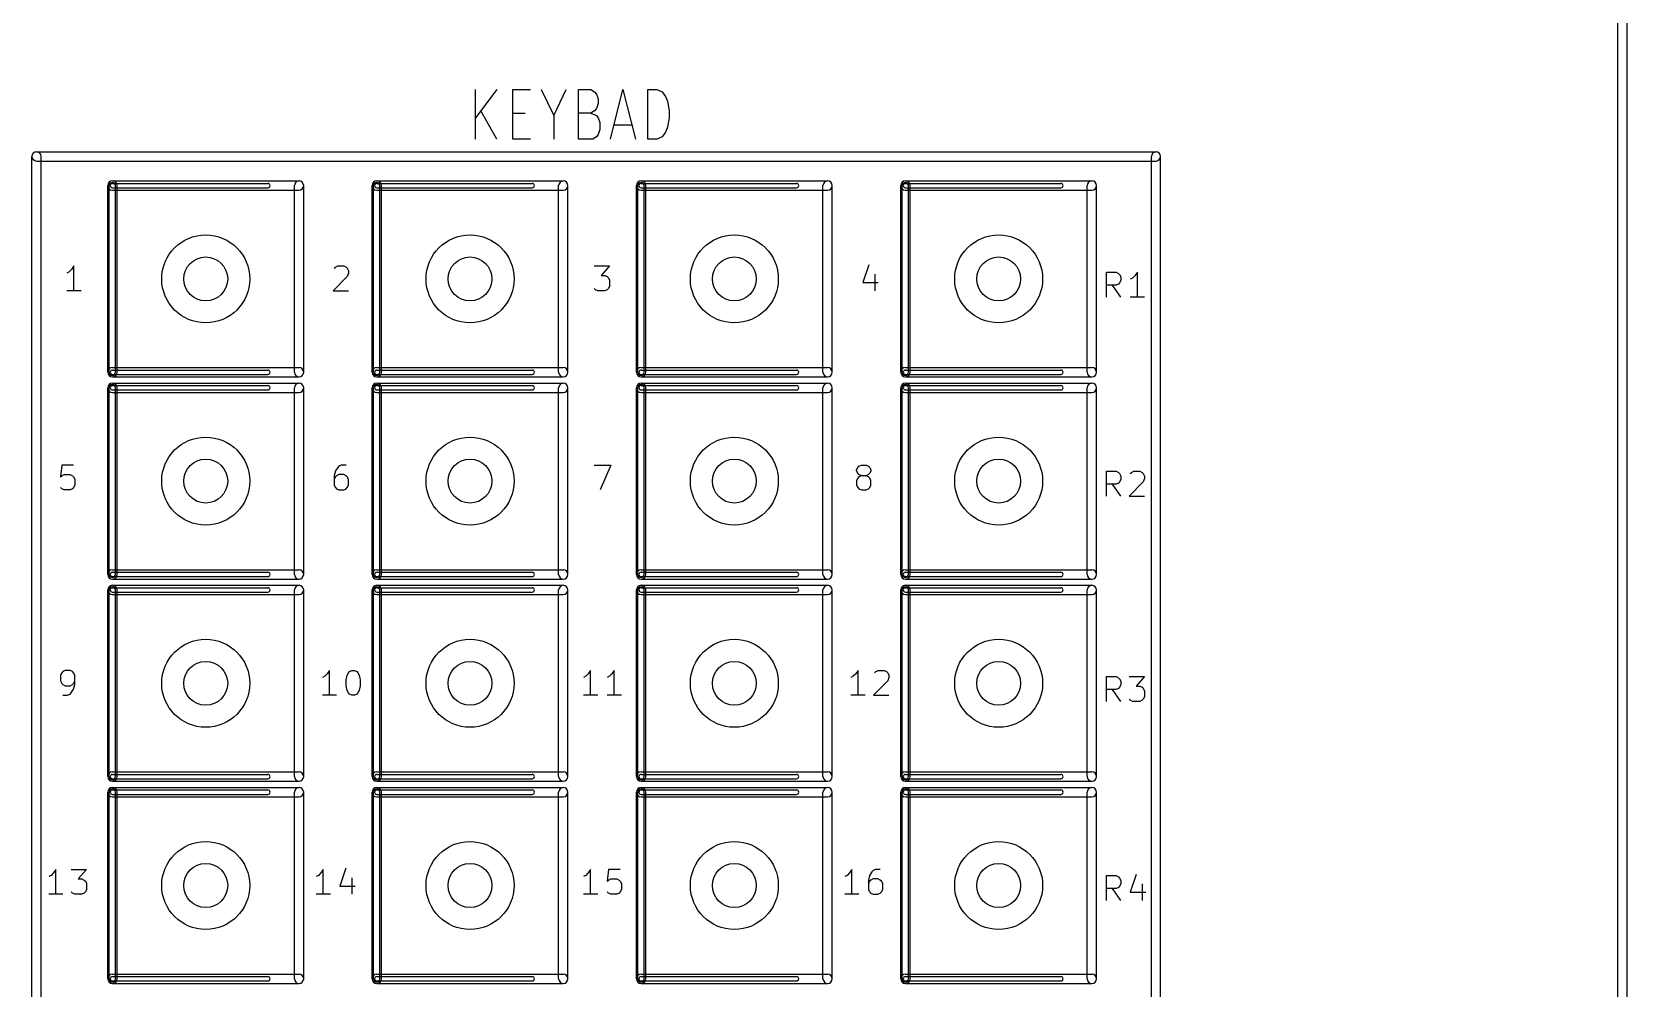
# Model space of a CAD drawing. Extents: x 6675 to 110575, y 15345 to 73745.
# Drawn here: x 84925 to 110575, y 28801 to 44170 of the extents above; entities that cross this region are included whole.
import ezdxf

# ---------------------------------------------------------------- set-up
doc = ezdxf.new("R2010")
doc.units = 0
doc.layers.add('BLACK', color=1, linetype='CONTINUOUS')

msp = doc.modelspace()

# ---------------------------------------------------------------- linework, layer by layer
at = {"layer": 'BLACK'}
for p, q in [((110425, 16420), (110425, 71920)), ((110575, 16420), (110575, 71920)), ((92058, 42446), (92058, 43246)), ((92401, 43246), (92058, 42789)), ((92658, 42446), (92658, 43246)), ((92658, 43246), (92944, 43246)), ((93115, 43246), (93315, 42827)), ((93315, 42827), (93515, 43246)), ((93715, 42446), (93715, 43246)), ((93715, 43246), (93915, 43246)), ((93915, 43246), (93972, 43208)), ((93972, 43208), (94001, 43170)), ((94001, 43170), (94029, 43094)), ((94029, 43094), (94029, 43018)), ((94229, 42446), (94429, 43246)), ((94429, 43246), (94629, 42446)), ((94829, 42446), (94829, 43246)), ((94829, 43246), (94972, 43246)), ((94972, 43246), (95057, 43208)), ((95057, 43208), (95115, 43132)), ((95115, 43132), (95143, 43056)), ((92401, 42446), (92144, 42903)), ((92658, 42865), (92858, 42865)), ((93915, 42865), (93715, 42865)), ((93972, 42903), (93915, 42865)), ((93915, 42865), (94001, 42827)), ((94001, 42941), (93972, 42903)), ((94029, 43018), (94001, 42941)), ((95143, 43056), (95172, 42903)), ((95172, 42903), (95172, 42789)), ((93315, 42827), (93315, 42446)), ((94001, 42827), (94029, 42789)), ((94029, 42789), (94058, 42713)), ((94058, 42599), (94029, 42522)), ((94058, 42713), (94058, 42599)), ((94286, 42675), (94572, 42675)), ((95143, 42637), (95115, 42560)), ((95172, 42789), (95143, 42637)), ((92944, 42446), (92658, 42446)), ((93943, 42446), (93715, 42446)), ((94001, 42484), (93943, 42446)), ((94029, 42522), (94001, 42484)), ((94972, 42446), (94829, 42446)), ((95057, 42484), (94972, 42446)), ((95115, 42560), (95057, 42484)), ((84925, 20670), (84925, 42170)), ((85000, 42245), (103000, 42245)), ((85000, 42095), (103000, 42095)), ((85075, 20670), (85075, 42170)), ((102925, 20670), (102925, 42170)), ((103075, 20670), (103075, 42170)), ((86145, 38700), (86145, 41700)), ((86170, 38700), (86170, 41700)), ((86220, 41775), (89220, 41775)), ((86220, 41735), (88720, 41735)), ((86220, 41665), (88720, 41665)), ((86220, 41625), (89220, 41625)), ((86270, 38700), (86270, 41700)), ((86295, 38700), (86295, 41700)), ((89145, 38700), (89145, 41700)), ((89295, 38700), (89295, 41700)), ((90395, 38700), (90395, 41700)), ((90420, 38700), (90420, 41700)), ((90470, 41775), (93470, 41775)), ((90470, 41735), (92970, 41735)), ((90470, 41665), (92970, 41665)), ((90470, 41625), (93470, 41625)), ((90520, 38700), (90520, 41700)), ((90545, 38700), (90545, 41700)), ((93395, 38700), (93395, 41700)), ((93545, 38700), (93545, 41700)), ((94645, 38700), (94645, 41700)), ((94670, 38700), (94670, 41700)), ((94720, 41775), (97720, 41775)), ((94720, 41735), (97220, 41735)), ((94720, 41665), (97220, 41665)), ((94720, 41625), (97720, 41625)), ((94770, 38700), (94770, 41700)), ((94795, 38700), (94795, 41700)), ((97645, 38700), (97645, 41700)), ((97795, 38700), (97795, 41700)), ((98895, 38700), (98895, 41700)), ((98920, 38700), (98920, 41700)), ((98970, 41775), (101970, 41775)), ((98970, 41735), (101470, 41735)), ((98970, 41665), (101470, 41665)), ((98970, 41625), (101970, 41625)), ((99020, 38700), (99020, 41700)), ((99045, 38700), (99045, 41700)), ((101895, 38700), (101895, 41700)), ((102045, 38700), (102045, 41700)), ((85524, 40313), (85486, 40294)), ((85562, 40351), (85524, 40313)), ((85600, 40408), (85562, 40351)), ((85600, 40008), (85600, 40408)), ((89786, 40370), (89805, 40389)), ((89805, 40389), (89843, 40408)), ((89843, 40408), (89939, 40408)), ((89939, 40408), (89977, 40389)), ((89977, 40389), (89996, 40370)), ((89996, 40370), (90015, 40332)), ((90015, 40294), (89996, 40237)), ((90015, 40332), (90015, 40294)), ((93967, 40408), (94215, 40408)), ((94215, 40408), (94081, 40256)), ((98381, 40427), (98286, 40141)), ((98477, 40275), (98477, 40008)), ((102205, 39908), (102205, 40308)), ((102205, 40308), (102358, 40308)), ((102358, 40308), (102396, 40289)), ((102396, 40289), (102415, 40270)), ((102700, 40308), (102662, 40251)), ((102700, 39908), (102700, 40308)), ((89996, 40237), (89767, 40008)), ((93986, 40027), (93967, 40046)), ((94024, 40008), (93986, 40027)), ((94081, 40256), (94139, 40256)), ((94139, 40256), (94177, 40237)), ((94177, 40027), (94139, 40008)), ((94177, 40237), (94196, 40218)), ((94196, 40046), (94177, 40027)), ((94196, 40218), (94215, 40180)), ((94215, 40084), (94196, 40046)), ((94215, 40180), (94215, 40084)), ((98286, 40141), (98534, 40141)), ((102358, 40099), (102205, 40099)), ((102434, 39908), (102300, 40099)), ((102396, 40118), (102358, 40099)), ((102415, 40137), (102396, 40118)), ((102415, 40270), (102434, 40232)), ((102434, 40175), (102415, 40137)), ((102434, 40232), (102434, 40175)), ((102624, 40213), (102586, 40194)), ((102662, 40251), (102624, 40213)), ((85715, 40008), (85486, 40008)), ((89767, 40008), (90015, 40008)), ((94139, 40008), (94024, 40008)), ((102815, 39908), (102586, 39908)), ((86220, 38775), (89220, 38775)), ((86220, 38735), (88720, 38735)), ((90470, 38775), (93470, 38775)), ((90470, 38735), (92970, 38735)), ((94720, 38775), (97720, 38775)), ((94720, 38735), (97220, 38735)), ((98970, 38775), (101970, 38775)), ((98970, 38735), (101470, 38735)), ((86220, 38665), (88720, 38665)), ((86220, 38625), (89220, 38625)), ((86220, 38525), (89220, 38525)), ((86220, 38485), (88720, 38485)), ((90470, 38665), (92970, 38665)), ((90470, 38625), (93470, 38625)), ((90470, 38525), (93470, 38525)), ((90470, 38485), (92970, 38485)), ((94720, 38665), (97220, 38665)), ((94720, 38625), (97720, 38625)), ((94720, 38525), (97720, 38525)), ((94720, 38485), (97220, 38485)), ((98970, 38665), (101470, 38665)), ((98970, 38625), (101970, 38625)), ((98970, 38525), (101970, 38525)), ((98970, 38485), (101470, 38485)), ((86145, 35450), (86145, 38450)), ((86170, 35450), (86170, 38450)), ((86220, 38415), (88720, 38415)), ((86220, 38375), (89220, 38375)), ((86270, 35450), (86270, 38450)), ((86295, 35450), (86295, 38450)), ((89145, 35450), (89145, 38450)), ((89295, 35450), (89295, 38450)), ((90395, 35450), (90395, 38450)), ((90420, 35450), (90420, 38450)), ((90470, 38415), (92970, 38415)), ((90470, 38375), (93470, 38375)), ((90520, 35450), (90520, 38450)), ((90545, 35450), (90545, 38450)), ((93395, 35450), (93395, 38450)), ((93545, 35450), (93545, 38450)), ((94645, 35450), (94645, 38450)), ((94670, 35450), (94670, 38450)), ((94720, 38415), (97220, 38415)), ((94720, 38375), (97720, 38375)), ((94770, 35450), (94770, 38450)), ((94795, 35450), (94795, 38450)), ((97645, 35450), (97645, 38450)), ((97795, 35450), (97795, 38450)), ((98895, 35450), (98895, 38450)), ((98920, 35450), (98920, 38450)), ((98970, 38415), (101470, 38415)), ((98970, 38375), (101970, 38375)), ((99020, 35450), (99020, 38450)), ((99045, 35450), (99045, 38450)), ((101895, 35450), (101895, 38450)), ((102045, 35450), (102045, 38450)), ((85405, 37208), (85386, 37018)), ((85596, 37208), (85405, 37208)), ((89900, 37208), (89862, 37189)), ((89977, 37208), (89900, 37208)), ((93967, 37208), (94234, 37208)), ((94234, 37208), (94062, 36808)), ((98224, 37189), (98262, 37208)), ((98262, 37208), (98339, 37208)), ((98339, 37208), (98377, 37189)), ((85386, 37018), (85405, 37037)), ((85405, 37037), (85443, 37056)), ((85443, 37056), (85539, 37056)), ((85539, 37056), (85577, 37037)), ((85577, 37037), (85596, 37018)), ((85596, 37018), (85615, 36980)), ((85615, 36980), (85615, 36884)), ((89805, 37113), (89786, 37037)), ((89786, 37037), (89786, 36884)), ((89805, 37018), (89786, 36980)), ((89843, 37170), (89805, 37113)), ((89824, 37037), (89805, 37018)), ((89862, 37056), (89824, 37037)), ((89862, 37189), (89843, 37170)), ((89939, 37056), (89862, 37056)), ((89977, 37037), (89939, 37056)), ((89996, 37018), (89977, 37037)), ((90015, 36980), (89996, 37018)), ((90015, 36884), (90015, 36980)), ((98186, 37132), (98205, 37170)), ((98186, 37113), (98186, 37132)), ((98205, 37075), (98186, 37113)), ((98205, 36999), (98186, 36960)), ((98186, 36960), (98186, 36884)), ((98205, 37170), (98224, 37189)), ((98224, 37056), (98205, 37075)), ((98224, 37018), (98205, 36999)), ((98262, 37037), (98224, 37056)), ((98262, 37037), (98224, 37018)), ((98339, 37037), (98262, 37037)), ((98377, 37056), (98339, 37037)), ((98377, 37018), (98339, 37037)), ((98377, 37189), (98396, 37170)), ((98396, 37075), (98377, 37056)), ((98396, 36999), (98377, 37018)), ((98396, 37170), (98415, 37132)), ((98415, 37113), (98396, 37075)), ((98415, 36960), (98396, 36999)), ((98415, 37132), (98415, 37113)), ((98415, 36884), (98415, 36960)), ((102205, 36708), (102205, 37108)), ((102205, 37108), (102358, 37108)), ((102358, 37108), (102396, 37089)), ((102396, 37089), (102415, 37070)), ((102415, 36937), (102396, 36918)), ((102415, 37070), (102434, 37032)), ((102434, 36975), (102415, 36937)), ((102434, 37032), (102434, 36975)), ((102796, 36937), (102567, 36708)), ((102586, 37070), (102605, 37089)), ((102605, 37089), (102643, 37108)), ((102643, 37108), (102739, 37108)), ((102739, 37108), (102777, 37089)), ((102777, 37089), (102796, 37070)), ((102796, 37070), (102815, 37032)), ((102815, 36994), (102796, 36937)), ((102815, 37032), (102815, 36994)), ((85405, 36827), (85386, 36846)), ((85443, 36808), (85405, 36827)), ((85539, 36808), (85443, 36808)), ((85577, 36827), (85539, 36808)), ((85596, 36846), (85577, 36827)), ((85615, 36884), (85596, 36846)), ((89786, 36884), (89805, 36846)), ((89805, 36846), (89824, 36827)), ((89824, 36827), (89862, 36808)), ((89862, 36808), (89939, 36808)), ((89939, 36808), (89977, 36827)), ((89977, 36827), (89996, 36846)), ((89996, 36846), (90015, 36884)), ((98186, 36884), (98205, 36846)), ((98205, 36846), (98224, 36827)), ((98224, 36827), (98262, 36808)), ((98262, 36808), (98339, 36808)), ((98339, 36808), (98377, 36827)), ((98377, 36827), (98396, 36846)), ((98396, 36846), (98415, 36884)), ((102358, 36899), (102205, 36899)), ((102434, 36708), (102300, 36899)), ((102396, 36918), (102358, 36899)), ((102567, 36708), (102815, 36708)), ((86220, 35525), (89220, 35525)), ((86220, 35485), (88720, 35485)), ((86220, 35415), (88720, 35415)), ((90470, 35525), (93470, 35525)), ((90470, 35485), (92970, 35485)), ((90470, 35415), (92970, 35415)), ((94720, 35525), (97720, 35525)), ((94720, 35485), (97220, 35485)), ((94720, 35415), (97220, 35415)), ((98970, 35525), (101970, 35525)), ((98970, 35485), (101470, 35485)), ((98970, 35415), (101470, 35415)), ((86145, 32200), (86145, 35200)), ((86170, 32200), (86170, 35200)), ((86220, 35375), (89220, 35375)), ((86220, 35275), (89220, 35275)), ((86220, 35235), (88720, 35235)), ((86220, 35165), (88720, 35165)), ((86270, 32200), (86270, 35200)), ((86295, 32200), (86295, 35200)), ((89145, 32200), (89145, 35200)), ((89295, 32200), (89295, 35200)), ((90395, 32200), (90395, 35200)), ((90420, 32200), (90420, 35200)), ((90470, 35375), (93470, 35375)), ((90470, 35275), (93470, 35275)), ((90470, 35235), (92970, 35235)), ((90470, 35165), (92970, 35165)), ((90520, 32200), (90520, 35200)), ((90545, 32200), (90545, 35200)), ((93395, 32200), (93395, 35200)), ((93545, 32200), (93545, 35200)), ((94645, 32200), (94645, 35200)), ((94670, 32200), (94670, 35200)), ((94720, 35375), (97720, 35375)), ((94720, 35275), (97720, 35275)), ((94720, 35235), (97220, 35235)), ((94720, 35165), (97220, 35165)), ((94770, 32200), (94770, 35200)), ((94795, 32200), (94795, 35200)), ((97645, 32200), (97645, 35200)), ((97795, 32200), (97795, 35200)), ((98895, 32200), (98895, 35200)), ((98920, 32200), (98920, 35200)), ((98970, 35375), (101970, 35375)), ((98970, 35275), (101970, 35275)), ((98970, 35235), (101470, 35235)), ((98970, 35165), (101470, 35165)), ((99020, 32200), (99020, 35200)), ((99045, 32200), (99045, 35200)), ((101895, 32200), (101895, 35200)), ((102045, 32200), (102045, 35200)), ((86220, 35125), (89220, 35125)), ((90470, 35125), (93470, 35125)), ((94720, 35125), (97720, 35125)), ((98970, 35125), (101970, 35125)), ((85405, 33870), (85386, 33832)), ((85424, 33889), (85405, 33870)), ((85462, 33908), (85424, 33889)), ((85539, 33908), (85462, 33908)), ((85577, 33889), (85539, 33908)), ((85596, 33870), (85577, 33889)), ((85615, 33832), (85596, 33870)), ((89709, 33908), (89671, 33851)), ((89709, 33508), (89709, 33908)), ((89995, 33832), (90014, 33870)), ((90014, 33870), (90033, 33889)), ((90033, 33889), (90071, 33908)), ((90071, 33908), (90110, 33908)), ((90110, 33908), (90148, 33889)), ((90148, 33889), (90167, 33870)), ((90167, 33870), (90186, 33832)), ((93909, 33908), (93871, 33851)), ((93909, 33508), (93909, 33908)), ((94290, 33908), (94252, 33851)), ((94290, 33508), (94290, 33908)), ((98209, 33908), (98171, 33851)), ((98209, 33508), (98209, 33908)), ((98476, 33870), (98495, 33889)), ((98495, 33889), (98533, 33908)), ((98533, 33908), (98629, 33908)), ((98629, 33908), (98667, 33889)), ((98667, 33889), (98686, 33870)), ((98686, 33870), (98705, 33832)), ((85386, 33832), (85386, 33737)), ((85386, 33737), (85405, 33699)), ((85405, 33699), (85424, 33680)), ((85424, 33680), (85462, 33660)), ((85462, 33660), (85539, 33660)), ((85539, 33660), (85577, 33680)), ((85558, 33546), (85596, 33603)), ((85577, 33680), (85596, 33699)), ((85596, 33699), (85615, 33737)), ((85596, 33603), (85615, 33680)), ((85615, 33680), (85615, 33832)), ((89633, 33813), (89595, 33794)), ((89671, 33851), (89633, 33813)), ((89976, 33756), (89995, 33832)), ((89976, 33660), (89976, 33756)), ((89995, 33584), (89976, 33660)), ((90186, 33832), (90205, 33756)), ((90205, 33660), (90186, 33584)), ((90205, 33756), (90205, 33660)), ((93833, 33813), (93795, 33794)), ((93871, 33851), (93833, 33813)), ((94214, 33813), (94176, 33794)), ((94252, 33851), (94214, 33813)), ((98133, 33813), (98095, 33794)), ((98171, 33851), (98133, 33813)), ((98686, 33737), (98457, 33508)), ((98705, 33794), (98686, 33737)), ((98705, 33832), (98705, 33794)), ((102205, 33408), (102205, 33808)), ((102205, 33808), (102358, 33808)), ((102358, 33808), (102396, 33789)), ((102396, 33618), (102358, 33599)), ((102396, 33789), (102415, 33770)), ((102415, 33637), (102396, 33618)), ((102415, 33770), (102434, 33732)), ((102434, 33675), (102415, 33637)), ((102434, 33732), (102434, 33675)), ((102567, 33808), (102815, 33808)), ((102815, 33808), (102681, 33656)), ((102681, 33656), (102739, 33656)), ((102739, 33656), (102777, 33637)), ((102777, 33637), (102796, 33618)), ((102796, 33618), (102815, 33580)), ((85424, 33508), (85500, 33508)), ((85500, 33508), (85539, 33527)), ((85539, 33527), (85558, 33546)), ((89824, 33508), (89595, 33508)), ((90014, 33546), (89995, 33584)), ((90033, 33527), (90014, 33546)), ((90071, 33508), (90033, 33527)), ((90110, 33508), (90071, 33508)), ((90148, 33527), (90110, 33508)), ((90167, 33546), (90148, 33527)), ((90186, 33584), (90167, 33546)), ((94024, 33508), (93795, 33508)), ((94405, 33508), (94176, 33508)), ((98324, 33508), (98095, 33508)), ((98457, 33508), (98705, 33508)), ((102358, 33599), (102205, 33599)), ((102434, 33408), (102300, 33599)), ((102586, 33427), (102567, 33446)), ((102624, 33408), (102586, 33427)), ((102739, 33408), (102624, 33408)), ((102777, 33427), (102739, 33408)), ((102796, 33446), (102777, 33427)), ((102815, 33484), (102796, 33446)), ((102815, 33580), (102815, 33484)), ((86220, 32275), (89220, 32275)), ((86220, 32235), (88720, 32235)), ((86220, 32165), (88720, 32165)), ((86220, 32125), (89220, 32125)), ((90470, 32275), (93470, 32275)), ((90470, 32235), (92970, 32235)), ((90470, 32165), (92970, 32165)), ((90470, 32125), (93470, 32125)), ((94720, 32275), (97720, 32275)), ((94720, 32235), (97220, 32235)), ((94720, 32165), (97220, 32165)), ((94720, 32125), (97720, 32125)), ((98970, 32275), (101970, 32275)), ((98970, 32235), (101470, 32235)), ((98970, 32165), (101470, 32165)), ((98970, 32125), (101970, 32125)), ((86145, 28950), (86145, 31950)), ((86170, 28950), (86170, 31950)), ((86220, 32025), (89220, 32025)), ((86220, 31985), (88720, 31985)), ((86220, 31915), (88720, 31915)), ((86220, 31875), (89220, 31875)), ((86270, 28950), (86270, 31950)), ((86295, 28950), (86295, 31950)), ((89145, 28950), (89145, 31950)), ((89295, 28950), (89295, 31950)), ((90395, 28950), (90395, 31950)), ((90420, 28950), (90420, 31950)), ((90470, 32025), (93470, 32025)), ((90470, 31985), (92970, 31985)), ((90470, 31915), (92970, 31915)), ((90470, 31875), (93470, 31875)), ((90520, 28950), (90520, 31950)), ((90545, 28950), (90545, 31950)), ((93395, 28950), (93395, 31950)), ((93545, 28950), (93545, 31950)), ((94645, 28950), (94645, 31950)), ((94670, 28950), (94670, 31950)), ((94720, 32025), (97720, 32025)), ((94720, 31985), (97220, 31985)), ((94720, 31915), (97220, 31915)), ((94720, 31875), (97720, 31875)), ((94770, 28950), (94770, 31950)), ((94795, 28950), (94795, 31950)), ((97645, 28950), (97645, 31950)), ((97795, 28950), (97795, 31950)), ((98895, 28950), (98895, 31950)), ((98920, 28950), (98920, 31950)), ((98970, 32025), (101970, 32025)), ((98970, 31985), (101470, 31985)), ((98970, 31915), (101470, 31915)), ((98970, 31875), (101970, 31875)), ((99020, 28950), (99020, 31950)), ((99045, 28950), (99045, 31950)), ((101895, 28950), (101895, 31950)), ((102045, 28950), (102045, 31950)), ((85233, 30613), (85195, 30594)), ((85271, 30651), (85233, 30613)), ((85309, 30708), (85271, 30651)), ((85309, 30308), (85309, 30708)), ((85557, 30708), (85805, 30708)), ((85805, 30708), (85671, 30556)), ((85671, 30556), (85729, 30556)), ((85729, 30556), (85767, 30537)), ((85767, 30537), (85786, 30518)), ((89533, 30613), (89495, 30594)), ((89571, 30651), (89533, 30613)), ((89609, 30708), (89571, 30651)), ((89609, 30308), (89609, 30708)), ((89971, 30727), (89876, 30441)), ((90067, 30575), (90067, 30308)), ((93833, 30613), (93795, 30594)), ((93871, 30651), (93833, 30613)), ((93909, 30708), (93871, 30651)), ((93909, 30308), (93909, 30708)), ((94195, 30708), (94176, 30518)), ((94176, 30518), (94195, 30537)), ((94386, 30708), (94195, 30708)), ((94195, 30537), (94233, 30556)), ((94233, 30556), (94329, 30556)), ((94329, 30556), (94367, 30537)), ((94367, 30537), (94386, 30518)), ((98033, 30613), (97995, 30594)), ((98071, 30651), (98033, 30613)), ((98109, 30708), (98071, 30651)), ((98109, 30308), (98109, 30708)), ((98395, 30613), (98376, 30537)), ((98376, 30537), (98376, 30384)), ((98433, 30670), (98395, 30613)), ((98414, 30537), (98395, 30518)), ((98452, 30556), (98414, 30537)), ((98452, 30689), (98433, 30670)), ((98490, 30708), (98452, 30689)), ((98529, 30556), (98452, 30556)), ((98567, 30708), (98490, 30708)), ((98567, 30537), (98529, 30556)), ((98586, 30518), (98567, 30537)), ((102205, 30208), (102205, 30608)), ((102205, 30608), (102358, 30608)), ((102358, 30608), (102396, 30589)), ((102396, 30589), (102415, 30570)), ((102415, 30570), (102434, 30532)), ((102434, 30532), (102434, 30475)), ((102681, 30627), (102586, 30341)), ((85424, 30308), (85195, 30308)), ((85576, 30327), (85557, 30346)), ((85614, 30308), (85576, 30327)), ((85729, 30308), (85614, 30308)), ((85767, 30327), (85729, 30308)), ((85786, 30346), (85767, 30327)), ((85786, 30518), (85805, 30480)), ((85805, 30384), (85786, 30346)), ((85805, 30480), (85805, 30384)), ((89724, 30308), (89495, 30308)), ((89876, 30441), (90124, 30441)), ((94024, 30308), (93795, 30308)), ((94195, 30327), (94176, 30346)), ((94233, 30308), (94195, 30327)), ((94329, 30308), (94233, 30308)), ((94367, 30327), (94329, 30308)), ((94386, 30346), (94367, 30327)), ((94386, 30518), (94405, 30480)), ((94405, 30384), (94386, 30346)), ((94405, 30480), (94405, 30384)), ((98224, 30308), (97995, 30308)), ((98395, 30518), (98376, 30480)), ((98376, 30384), (98395, 30346)), ((98395, 30346), (98414, 30327)), ((98414, 30327), (98452, 30308)), ((98452, 30308), (98529, 30308)), ((98529, 30308), (98567, 30327)), ((98567, 30327), (98586, 30346)), ((98605, 30480), (98586, 30518)), ((98586, 30346), (98605, 30384)), ((98605, 30384), (98605, 30480)), ((102358, 30399), (102205, 30399)), ((102434, 30208), (102300, 30399)), ((102396, 30418), (102358, 30399)), ((102415, 30437), (102396, 30418)), ((102434, 30475), (102415, 30437)), ((102586, 30341), (102834, 30341)), ((102777, 30475), (102777, 30208)), ((86220, 29025), (89220, 29025)), ((86220, 28985), (88720, 28985)), ((90470, 29025), (93470, 29025)), ((90470, 28985), (92970, 28985)), ((94720, 29025), (97720, 29025)), ((94720, 28985), (97220, 28985)), ((98970, 29025), (101970, 29025)), ((98970, 28985), (101470, 28985)), ((86220, 28915), (88720, 28915)), ((86220, 28875), (89220, 28875)), ((90470, 28915), (92970, 28915)), ((90470, 28875), (93470, 28875)), ((94720, 28915), (97220, 28915)), ((94720, 28875), (97720, 28875)), ((98970, 28915), (101470, 28915)), ((98970, 28875), (101970, 28875))]:
    msp.add_line(p, q, dxfattribs=at)
for centre, radius in [((87720, 40200), 707), ((91970, 40200), 707), ((96220, 40200), 707), ((100470, 40200), 707), ((87720, 40200), 353), ((91970, 40200), 353), ((96220, 40200), 353), ((100470, 40200), 353), ((87720, 36950), 707), ((91970, 36950), 707), ((96220, 36950), 707), ((100470, 36950), 707), ((87720, 36950), 353), ((91970, 36950), 353), ((96220, 36950), 353), ((100470, 36950), 353), ((87720, 33700), 707), ((91970, 33700), 707), ((96220, 33700), 707), ((100470, 33700), 707), ((87720, 33700), 353), ((91970, 33700), 353), ((96220, 33700), 353), ((100470, 33700), 353), ((87720, 30450), 707), ((91970, 30450), 707), ((96220, 30450), 707), ((100470, 30450), 707), ((87720, 30450), 353), ((91970, 30450), 353), ((96220, 30450), 353), ((100470, 30450), 353)]:
    msp.add_circle(centre, radius, dxfattribs=at)
for centre, radius, start, end in [((85000, 42170), 75, 90, 270), ((85000, 42170), 75, 360, 540), ((103000, 42170), 75, 360, 540), ((103000, 42170), 75, 270, 450), ((86220, 41700), 75, 360, 540), ((86220, 41700), 75, 90, 270), ((86220, 41700), 50, 360, 540), ((86220, 41700), 35, 90, 270), ((88720, 41700), 35, 270, 450), ((89220, 41700), 75, 360, 540), ((89220, 41700), 75, 270, 450), ((90470, 41700), 75, 360, 540), ((90470, 41700), 75, 90, 270), ((90470, 41700), 50, 360, 540), ((90470, 41700), 35, 90, 270), ((92970, 41700), 35, 270, 450), ((93470, 41700), 75, 360, 540), ((93470, 41700), 75, 270, 450), ((94720, 41700), 75, 360, 540), ((94720, 41700), 75, 90, 270), ((94720, 41700), 50, 360, 540), ((94720, 41700), 35, 90, 270), ((97220, 41700), 35, 270, 450), ((97720, 41700), 75, 360, 540), ((97720, 41700), 75, 270, 450), ((98970, 41700), 75, 360, 540), ((98970, 41700), 75, 90, 270), ((98970, 41700), 50, 360, 540), ((98970, 41700), 35, 90, 270), ((101470, 41700), 35, 270, 450), ((101970, 41700), 75, 360, 540), ((101970, 41700), 75, 270, 450), ((86220, 38700), 75, 90, 270), ((86220, 38700), 35, 90, 270), ((88720, 38700), 35, 270, 450), ((89220, 38700), 75, 270, 450), ((90470, 38700), 75, 90, 270), ((90470, 38700), 35, 90, 270), ((92970, 38700), 35, 270, 450), ((93470, 38700), 75, 270, 450), ((94720, 38700), 75, 90, 270), ((94720, 38700), 35, 90, 270), ((97220, 38700), 35, 270, 450), ((97720, 38700), 75, 270, 450), ((98970, 38700), 75, 90, 270), ((98970, 38700), 35, 90, 270), ((101470, 38700), 35, 270, 450), ((101970, 38700), 75, 270, 450), ((86220, 38700), 75, 180, 360), ((86220, 38450), 75, 360, 540), ((86220, 38450), 75, 90, 270), ((86220, 38700), 50, 180, 360), ((86220, 38450), 50, 360, 540), ((86220, 38450), 35, 90, 270), ((88720, 38450), 35, 270, 450), ((89220, 38700), 75, 180, 360), ((89220, 38450), 75, 360, 540), ((89220, 38450), 75, 270, 450), ((90470, 38700), 75, 180, 360), ((90470, 38450), 75, 360, 540), ((90470, 38450), 75, 90, 270), ((90470, 38700), 50, 180, 360), ((90470, 38450), 50, 360, 540), ((90470, 38450), 35, 90, 270), ((92970, 38450), 35, 270, 450), ((93470, 38700), 75, 180, 360), ((93470, 38450), 75, 360, 540), ((93470, 38450), 75, 270, 450), ((94720, 38700), 75, 180, 360), ((94720, 38450), 75, 360, 540), ((94720, 38450), 75, 90, 270), ((94720, 38700), 50, 180, 360), ((94720, 38450), 50, 360, 540), ((94720, 38450), 35, 90, 270), ((97220, 38450), 35, 270, 450), ((97720, 38700), 75, 180, 360), ((97720, 38450), 75, 360, 540), ((97720, 38450), 75, 270, 450), ((98970, 38700), 75, 180, 360), ((98970, 38450), 75, 360, 540), ((98970, 38450), 75, 90, 270), ((98970, 38700), 50, 180, 360), ((98970, 38450), 50, 360, 540), ((98970, 38450), 35, 90, 270), ((101470, 38450), 35, 270, 450), ((101970, 38700), 75, 180, 360), ((101970, 38450), 75, 360, 540), ((101970, 38450), 75, 270, 450), ((86220, 35450), 75, 90, 270), ((86220, 35450), 75, 180, 360), ((86220, 35450), 50, 180, 360), ((86220, 35450), 35, 90, 270), ((88720, 35450), 35, 270, 450), ((89220, 35450), 75, 180, 360), ((89220, 35450), 75, 270, 450), ((90470, 35450), 75, 90, 270), ((90470, 35450), 75, 180, 360), ((90470, 35450), 50, 180, 360), ((90470, 35450), 35, 90, 270), ((92970, 35450), 35, 270, 450), ((93470, 35450), 75, 180, 360), ((93470, 35450), 75, 270, 450), ((94720, 35450), 75, 90, 270), ((94720, 35450), 75, 180, 360), ((94720, 35450), 50, 180, 360), ((94720, 35450), 35, 90, 270), ((97220, 35450), 35, 270, 450), ((97720, 35450), 75, 180, 360), ((97720, 35450), 75, 270, 450), ((98970, 35450), 75, 90, 270), ((98970, 35450), 75, 180, 360), ((98970, 35450), 50, 180, 360), ((98970, 35450), 35, 90, 270), ((101470, 35450), 35, 270, 450), ((101970, 35450), 75, 180, 360), ((101970, 35450), 75, 270, 450), ((86220, 35200), 75, 360, 540), ((86220, 35200), 75, 90, 270), ((86220, 35200), 50, 360, 540), ((86220, 35200), 35, 90, 270), ((88720, 35200), 35, 270, 450), ((89220, 35200), 75, 360, 540), ((89220, 35200), 75, 270, 450), ((90470, 35200), 75, 360, 540), ((90470, 35200), 75, 90, 270), ((90470, 35200), 50, 360, 540), ((90470, 35200), 35, 90, 270), ((92970, 35200), 35, 270, 450), ((93470, 35200), 75, 360, 540), ((93470, 35200), 75, 270, 450), ((94720, 35200), 75, 360, 540), ((94720, 35200), 75, 90, 270), ((94720, 35200), 50, 360, 540), ((94720, 35200), 35, 90, 270), ((97220, 35200), 35, 270, 450), ((97720, 35200), 75, 360, 540), ((97720, 35200), 75, 270, 450), ((98970, 35200), 75, 360, 540), ((98970, 35200), 75, 90, 270), ((98970, 35200), 50, 360, 540), ((98970, 35200), 35, 90, 270), ((101470, 35200), 35, 270, 450), ((101970, 35200), 75, 360, 540), ((101970, 35200), 75, 270, 450), ((86220, 32200), 75, 90, 270), ((86220, 32200), 75, 180, 360), ((86220, 32200), 50, 180, 360), ((86220, 32200), 35, 90, 270), ((88720, 32200), 35, 270, 450), ((89220, 32200), 75, 180, 360), ((89220, 32200), 75, 270, 450), ((90470, 32200), 75, 90, 270), ((90470, 32200), 75, 180, 360), ((90470, 32200), 50, 180, 360), ((90470, 32200), 35, 90, 270), ((92970, 32200), 35, 270, 450), ((93470, 32200), 75, 180, 360), ((93470, 32200), 75, 270, 450), ((94720, 32200), 75, 90, 270), ((94720, 32200), 75, 180, 360), ((94720, 32200), 50, 180, 360), ((94720, 32200), 35, 90, 270), ((97220, 32200), 35, 270, 450), ((97720, 32200), 75, 180, 360), ((97720, 32200), 75, 270, 450), ((98970, 32200), 75, 90, 270), ((98970, 32200), 75, 180, 360), ((98970, 32200), 50, 180, 360), ((98970, 32200), 35, 90, 270), ((101470, 32200), 35, 270, 450), ((101970, 32200), 75, 180, 360), ((101970, 32200), 75, 270, 450), ((86220, 31950), 75, 360, 540), ((86220, 31950), 75, 90, 270), ((86220, 31950), 50, 360, 540), ((86220, 31950), 35, 90, 270), ((88720, 31950), 35, 270, 450), ((89220, 31950), 75, 360, 540), ((89220, 31950), 75, 270, 450), ((90470, 31950), 75, 360, 540), ((90470, 31950), 75, 90, 270), ((90470, 31950), 50, 360, 540), ((90470, 31950), 35, 90, 270), ((92970, 31950), 35, 270, 450), ((93470, 31950), 75, 360, 540), ((93470, 31950), 75, 270, 450), ((94720, 31950), 75, 360, 540), ((94720, 31950), 75, 90, 270), ((94720, 31950), 50, 360, 540), ((94720, 31950), 35, 90, 270), ((97220, 31950), 35, 270, 450), ((97720, 31950), 75, 360, 540), ((97720, 31950), 75, 270, 450), ((98970, 31950), 75, 360, 540), ((98970, 31950), 75, 90, 270), ((98970, 31950), 50, 360, 540), ((98970, 31950), 35, 90, 270), ((101470, 31950), 35, 270, 450), ((101970, 31950), 75, 360, 540), ((101970, 31950), 75, 270, 450), ((86220, 28950), 75, 90, 270), ((86220, 28950), 35, 90, 270), ((88720, 28950), 35, 270, 450), ((89220, 28950), 75, 270, 450), ((90470, 28950), 75, 90, 270), ((90470, 28950), 35, 90, 270), ((92970, 28950), 35, 270, 450), ((93470, 28950), 75, 270, 450), ((94720, 28950), 75, 90, 270), ((94720, 28950), 35, 90, 270), ((97220, 28950), 35, 270, 450), ((97720, 28950), 75, 270, 450), ((98970, 28950), 75, 90, 270), ((98970, 28950), 35, 90, 270), ((101470, 28950), 35, 270, 450), ((101970, 28950), 75, 270, 450), ((86220, 28950), 75, 180, 360), ((86220, 28950), 50, 180, 360), ((89220, 28950), 75, 180, 360), ((90470, 28950), 75, 180, 360), ((90470, 28950), 50, 180, 360), ((93470, 28950), 75, 180, 360), ((94720, 28950), 75, 180, 360), ((94720, 28950), 50, 180, 360), ((97720, 28950), 75, 180, 360), ((98970, 28950), 75, 180, 360), ((98970, 28950), 50, 180, 360), ((101970, 28950), 75, 180, 360)]:
    msp.add_arc(centre, radius, start, end, dxfattribs=at)

doc.saveas('drawing.dxf')
